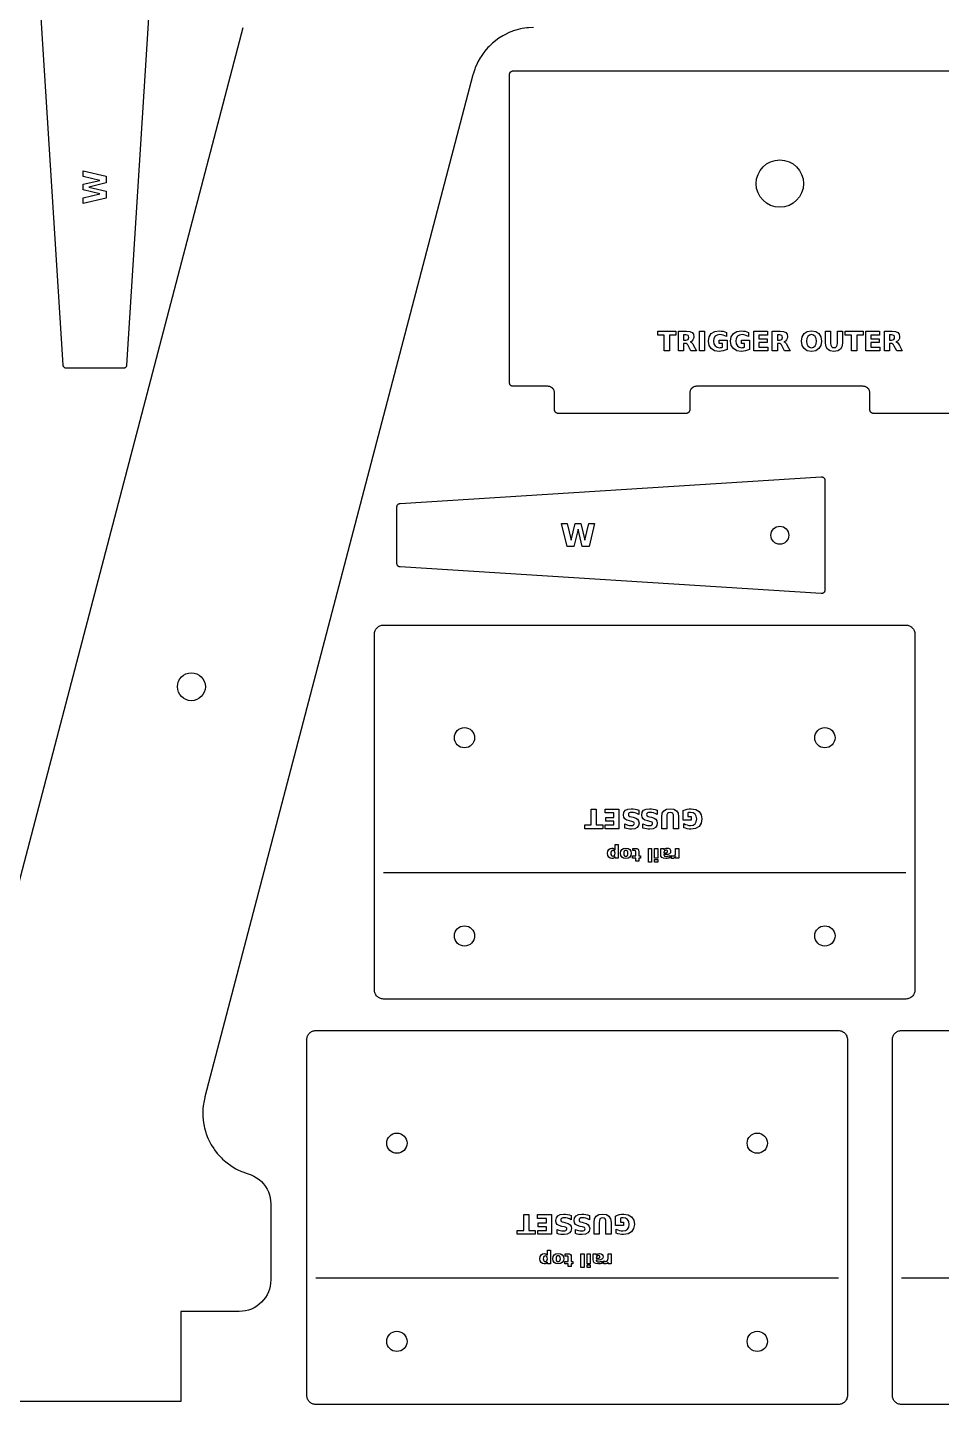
# Model space of a CAD drawing. Header units: millimetres. Extents: x 6 to 892, y 6 to 593.
# Drawn here: x 479 to 681.9, y 6 to 311.6 of the extents above; entities that cross this region are included whole.
import ezdxf

# ---------------------------------------------------------------- set-up
doc = ezdxf.new("R2010")
doc.units = ezdxf.units.MM
doc.layers.add('CUT', color=1, linetype='Continuous')
doc.layers.add('ENGRAVE', color=5, linetype='Continuous')

msp = doc.modelspace()

# ---------------------------------------------------------------- linework, layer by layer
at = {"layer": 'CUT'}
for points in [[(506.9, 330.2), (501, 236.7), (501, 236.7), (500.99, 236.63), (500.97, 236.55), (500.95, 236.48), (500.92, 236.41), (500.88, 236.35), (500.84, 236.29), (500.79, 236.23), (500.73, 236.18), (500.67, 236.13), (500.61, 236.09), (500.54, 236.06), (500.47, 236.03), (500.4, 236.02), (500.32, 236), (500.25, 236), (487.65, 236), (487.58, 236), (487.51, 236.02), (487.43, 236.03), (487.36, 236.06), (487.29, 236.09), (487.23, 236.13), (487.17, 236.18), (487.11, 236.23), (487.07, 236.29), (487.02, 236.35), (486.98, 236.41), (486.95, 236.48), (486.93, 236.55), (486.91, 236.63), (486.91, 236.7), (481, 330.2)], [(462.6, 66.6), (526.88, 311.65)], [(591.35, 311.65), (590.2, 311.59), (589.85, 311.55), (588.8, 311.39), (588.45, 311.32), (587.43, 311.06), (587.09, 310.95), (586.1, 310.58), (585.77, 310.44), (584.82, 309.98), (584.51, 309.81), (583.61, 309.25), (583.32, 309.04), (582.48, 308.4), (582.21, 308.17), (581.44, 307.44), (581.19, 307.18), (580.5, 306.38), (580.28, 306.1), (579.68, 305.23), (579.49, 304.93), (578.97, 304), (578.81, 303.69), (578.39, 302.71), (578.27, 302.38), (577.92, 301.29), (577.87, 301.12), (518.37, 74.28), (518.34, 74.12), (518.11, 73.05), (518.06, 72.72), (517.94, 71.72), (517.92, 71.38), (517.9, 70.37), (517.92, 70.03), (518, 69.03), (518.04, 68.69), (518.22, 67.7), (518.29, 67.37), (518.56, 66.4), (518.67, 66.08), (519.03, 65.14), (519.17, 64.83), (519.62, 63.93), (519.79, 63.64), (520.32, 62.78), (520.51, 62.51), (521.13, 61.71), (521.35, 61.45), (522.04, 60.72), (522.28, 60.48), (523.04, 59.82), (523.3, 59.61), (524.12, 59.02), (524.4, 58.83), (525.27, 58.32), (525.57, 58.17), (526.49, 57.74), (526.8, 57.62), (527.75, 57.28), (527.99, 57.21), (528.64, 56.98), (529.27, 56.69), (529.86, 56.34), (530.42, 55.93), (530.93, 55.47), (531.4, 54.96), (531.81, 54.41), (532.17, 53.82), (532.46, 53.19), (532.7, 52.54), (532.86, 51.87), (532.97, 51.19), (533, 50.5), (533, 33.65), (532.97, 32.96), (532.87, 32.28), (532.7, 31.62), (532.47, 30.97), (532.17, 30.35), (531.82, 29.76), (531.41, 29.21), (530.95, 28.7), (530.44, 28.24), (529.89, 27.83), (529.3, 27.48), (528.68, 27.18), (528.03, 26.95), (527.37, 26.78), (526.69, 26.68), (526, 26.65), (513, 26.65), (513, 6.65), (473, 6.65)], [(695.25, 226), (666.75, 226), (666.68, 226), (666.6, 226.01), (666.53, 226.03), (666.46, 226.06), (666.4, 226.09), (666.33, 226.13), (666.27, 226.17), (666.22, 226.22), (666.17, 226.27), (666.13, 226.33), (666.09, 226.4), (666.06, 226.46), (666.03, 226.53), (666.01, 226.6), (666, 226.68), (666, 226.75), (666, 230.49), (666, 230.51), (665.99, 230.63), (665.99, 230.67), (665.97, 230.77), (665.97, 230.81), (665.94, 230.92), (665.93, 230.95), (665.89, 231.06), (665.88, 231.09), (665.83, 231.19), (665.81, 231.22), (665.76, 231.32), (665.74, 231.35), (665.67, 231.44), (665.65, 231.47), (665.57, 231.55), (665.55, 231.57), (665.47, 231.65), (665.44, 231.67), (665.35, 231.74), (665.32, 231.76), (665.22, 231.81), (665.19, 231.83), (665.09, 231.88), (665.06, 231.89), (664.95, 231.93), (664.92, 231.94), (664.81, 231.97), (664.77, 231.97), (664.67, 231.99), (664.63, 231.99), (664.51, 232), (664.49, 232), (627.51, 232), (627.49, 232), (627.37, 231.99), (627.33, 231.99), (627.23, 231.97), (627.19, 231.97), (627.08, 231.94), (627.05, 231.93), (626.94, 231.89), (626.91, 231.88), (626.81, 231.83), (626.78, 231.81), (626.68, 231.76), (626.65, 231.74), (626.56, 231.67), (626.53, 231.65), (626.45, 231.57), (626.43, 231.55), (626.35, 231.47), (626.33, 231.44), (626.26, 231.35), (626.24, 231.32), (626.19, 231.22), (626.17, 231.19), (626.12, 231.09), (626.11, 231.06), (626.07, 230.95), (626.06, 230.92), (626.03, 230.81), (626.03, 230.77), (626.01, 230.67), (626.01, 230.63), (626, 230.51), (626, 230.49), (626, 226.75), (626, 226.68), (625.99, 226.6), (625.97, 226.53), (625.94, 226.46), (625.91, 226.4), (625.87, 226.33), (625.83, 226.27), (625.78, 226.22), (625.73, 226.17), (625.67, 226.13), (625.6, 226.09), (625.54, 226.06), (625.47, 226.03), (625.4, 226.01), (625.32, 226), (625.25, 226), (596.75, 226), (596.68, 226), (596.6, 226.01), (596.53, 226.03), (596.46, 226.06), (596.4, 226.09), (596.33, 226.13), (596.27, 226.17), (596.22, 226.22), (596.17, 226.27), (596.13, 226.33), (596.09, 226.4), (596.06, 226.46), (596.03, 226.53), (596.01, 226.6), (596, 226.68), (596, 226.75), (596, 230.49), (596, 230.51), (595.99, 230.63), (595.99, 230.67), (595.97, 230.77), (595.97, 230.81), (595.94, 230.92), (595.93, 230.95), (595.89, 231.06), (595.88, 231.09), (595.83, 231.19), (595.81, 231.22), (595.76, 231.32), (595.74, 231.35), (595.67, 231.44), (595.65, 231.47), (595.57, 231.55), (595.55, 231.57), (595.47, 231.65), (595.44, 231.67), (595.35, 231.74), (595.32, 231.76), (595.22, 231.81), (595.19, 231.83), (595.09, 231.88), (595.06, 231.89), (594.95, 231.93), (594.92, 231.94), (594.81, 231.97), (594.77, 231.97), (594.67, 231.99), (594.63, 231.99), (594.51, 232), (594.49, 232), (586.75, 232), (586.75, 232), (586.68, 232), (586.6, 232.01), (586.53, 232.03), (586.46, 232.06), (586.4, 232.09), (586.33, 232.13), (586.27, 232.17), (586.22, 232.22), (586.17, 232.27), (586.13, 232.33), (586.09, 232.4), (586.06, 232.46), (586.03, 232.53), (586.01, 232.6), (586, 232.68), (586, 232.75), (586, 301.25), (586, 301.32), (586.01, 301.4), (586.03, 301.47), (586.06, 301.54), (586.09, 301.6), (586.13, 301.67), (586.17, 301.73), (586.22, 301.78), (586.27, 301.83), (586.33, 301.87), (586.4, 301.91), (586.46, 301.94), (586.53, 301.97), (586.6, 301.99), (586.68, 302), (586.75, 302), (705.25, 302)], [(789, 6), (673, 6), (672.8, 6.01), (672.61, 6.04), (672.42, 6.09), (672.23, 6.15), (672.06, 6.24), (671.89, 6.34), (671.73, 6.45), (671.59, 6.59), (671.45, 6.73), (671.34, 6.89), (671.24, 7.06), (671.15, 7.23), (671.09, 7.42), (671.04, 7.61), (671.01, 7.8), (671, 8), (671, 87), (671.01, 87.2), (671.04, 87.39), (671.09, 87.58), (671.15, 87.77), (671.24, 87.94), (671.34, 88.11), (671.45, 88.27), (671.59, 88.41), (671.73, 88.55), (671.89, 88.66), (672.06, 88.76), (672.23, 88.85), (672.42, 88.91), (672.61, 88.96), (672.8, 88.99), (673, 89), (789, 89)]]:
    msp.add_lwpolyline(points, dxfattribs=at)
for points in [[(561.7, 191.91), (561.63, 191.91), (561.55, 191.93), (561.48, 191.95), (561.41, 191.98), (561.35, 192.02), (561.29, 192.07), (561.23, 192.11), (561.18, 192.17), (561.13, 192.23), (561.09, 192.29), (561.06, 192.36), (561.03, 192.43), (561.02, 192.51), (561, 192.58), (561, 192.65), (561, 205.25), (561, 205.32), (561.02, 205.4), (561.03, 205.47), (561.06, 205.54), (561.09, 205.61), (561.13, 205.67), (561.18, 205.73), (561.23, 205.79), (561.29, 205.84), (561.35, 205.88), (561.41, 205.92), (561.48, 205.95), (561.55, 205.97), (561.63, 205.99), (561.7, 206), (655.2, 211.9), (655.27, 211.9), (655.35, 211.9), (655.42, 211.88), (655.49, 211.86), (655.55, 211.84), (655.62, 211.81), (655.68, 211.77), (655.74, 211.72), (655.79, 211.67), (655.84, 211.62), (655.88, 211.56), (655.92, 211.5), (655.95, 211.43), (655.97, 211.37), (655.99, 211.3), (656, 211.22), (656, 211.15), (656, 186.75), (656, 186.68), (655.99, 186.61), (655.97, 186.54), (655.95, 186.47), (655.92, 186.4), (655.88, 186.34), (655.84, 186.28), (655.79, 186.23), (655.74, 186.18), (655.68, 186.13), (655.62, 186.1), (655.55, 186.06), (655.49, 186.04), (655.42, 186.02), (655.35, 186.01), (655.27, 186), (655.2, 186), (561.7, 191.91)], [(674, 179), (674.2, 178.99), (674.39, 178.96), (674.58, 178.91), (674.77, 178.85), (674.94, 178.76), (675.11, 178.66), (675.27, 178.55), (675.41, 178.41), (675.55, 178.27), (675.66, 178.11), (675.76, 177.94), (675.85, 177.77), (675.91, 177.58), (675.96, 177.39), (675.99, 177.2), (676, 177), (676, 98), (675.99, 97.8), (675.96, 97.61), (675.91, 97.42), (675.85, 97.23), (675.76, 97.06), (675.66, 96.89), (675.55, 96.73), (675.41, 96.59), (675.27, 96.45), (675.11, 96.34), (674.94, 96.24), (674.77, 96.15), (674.58, 96.09), (674.39, 96.04), (674.2, 96.01), (674, 96), (558, 96), (557.8, 96.01), (557.61, 96.04), (557.42, 96.09), (557.23, 96.15), (557.06, 96.24), (556.89, 96.34), (556.73, 96.45), (556.59, 96.59), (556.45, 96.73), (556.34, 96.89), (556.24, 97.06), (556.15, 97.23), (556.09, 97.42), (556.04, 97.61), (556.01, 97.8), (556, 98), (556, 177), (556.01, 177.2), (556.04, 177.39), (556.09, 177.58), (556.15, 177.77), (556.24, 177.94), (556.34, 178.11), (556.45, 178.27), (556.59, 178.41), (556.73, 178.55), (556.89, 178.66), (557.06, 178.76), (557.23, 178.85), (557.42, 178.91), (557.61, 178.96), (557.8, 178.99), (558, 179), (674, 179)], [(659, 89), (659.2, 88.99), (659.39, 88.96), (659.58, 88.91), (659.77, 88.85), (659.94, 88.76), (660.11, 88.66), (660.27, 88.55), (660.41, 88.41), (660.55, 88.27), (660.66, 88.11), (660.76, 87.94), (660.85, 87.77), (660.91, 87.58), (660.96, 87.39), (660.99, 87.2), (661, 87), (661, 8), (660.99, 7.8), (660.96, 7.61), (660.91, 7.42), (660.85, 7.23), (660.76, 7.06), (660.66, 6.89), (660.55, 6.73), (660.41, 6.59), (660.27, 6.45), (660.11, 6.34), (659.94, 6.24), (659.77, 6.15), (659.58, 6.09), (659.39, 6.04), (659.2, 6.01), (659, 6), (543, 6), (542.8, 6.01), (542.61, 6.04), (542.42, 6.09), (542.23, 6.15), (542.06, 6.24), (541.89, 6.34), (541.73, 6.45), (541.59, 6.59), (541.45, 6.73), (541.34, 6.89), (541.24, 7.06), (541.15, 7.23), (541.09, 7.42), (541.04, 7.61), (541.01, 7.8), (541, 8), (541, 87), (541.01, 87.2), (541.04, 87.39), (541.09, 87.58), (541.15, 87.77), (541.24, 87.94), (541.34, 88.11), (541.45, 88.27), (541.59, 88.41), (541.73, 88.55), (541.89, 88.66), (542.06, 88.76), (542.23, 88.85), (542.42, 88.91), (542.61, 88.96), (542.8, 88.99), (543, 89), (659, 89)]]:
    msp.add_lwpolyline(points, close=True, dxfattribs=at)
for centre, radius in [((646, 277), 5.25), ((646, 198.95), 2), ((515.38, 165.32), 3.1), ((576, 154), 2.25), ((656, 154), 2.25), ((576, 110), 2.25), ((656, 110), 2.25), ((561, 64), 2.25), ((641, 64), 2.25), ((561, 20), 2.25), ((641, 20), 2.25)]:
    msp.add_circle(centre, radius, dxfattribs=at)
at = {"layer": 'ENGRAVE'}
for points in [[(491.37, 272.56), (491.37, 273.82), (495.08, 274.7), (491.37, 275.58), (491.37, 276.85), (495.08, 277.72), (491.37, 278.61), (491.37, 279.86), (496.47, 278.65), (496.47, 277.14), (492.59, 276.21), (496.47, 275.29), (496.47, 273.78), (491.37, 272.56)], [(618.91, 244.21), (622.94, 244.21), (622.94, 243.36), (621.49, 243.36), (621.49, 239.84), (620.36, 239.84), (620.36, 243.36), (618.91, 243.36), (618.91, 244.21)], [(624.65, 241.5), (624.65, 239.84), (623.53, 239.84), (623.53, 244.21), (625.25, 244.21), (626, 244.14), (626.51, 243.92), (626.82, 243.55), (626.92, 243.01), (626.86, 242.61), (626.71, 242.3), (626.44, 242.05), (626.08, 241.88), (626.3, 241.8), (626.49, 241.65), (626.68, 241.41), (626.86, 241.08), (627.47, 239.84), (626.27, 239.84), (625.74, 240.93), (625.58, 241.2), (625.41, 241.37), (625.22, 241.47), (624.97, 241.5), (624.65, 241.5)], [(625.13, 242.27), (625.43, 242.31), (625.64, 242.41), (625.75, 242.58), (625.79, 242.84), (625.75, 243.1), (625.64, 243.27), (625.43, 243.36), (625.13, 243.4), (624.65, 243.4), (624.65, 242.27), (625.13, 242.27)], [(634.31, 240.17), (633.88, 239.99), (633.43, 239.86), (632.97, 239.78), (632.5, 239.75), (631.52, 239.91), (630.76, 240.37), (630.28, 241.09), (630.13, 242.02), (630.29, 242.97), (630.77, 243.69), (631.55, 244.14), (632.56, 244.29), (632.98, 244.27), (633.39, 244.21), (633.78, 244.11), (634.15, 243.97), (634.15, 243.06), (633.78, 243.24), (633.42, 243.37), (633.06, 243.45), (632.69, 243.48), (632.1, 243.38), (631.66, 243.1), (631.38, 242.64), (631.29, 242.02), (631.38, 241.41), (631.64, 240.95), (632.07, 240.67), (632.64, 240.57), (632.81, 240.58), (632.97, 240.59), (633.11, 240.62), (633.24, 240.66), (633.24, 241.51), (632.55, 241.51), (632.55, 242.27), (634.31, 242.27), (634.31, 240.17)], [(639.23, 240.17), (638.8, 239.99), (638.36, 239.86), (637.9, 239.78), (637.42, 239.75), (636.44, 239.91), (635.69, 240.37), (635.21, 241.09), (635.05, 242.02), (635.21, 242.97), (635.7, 243.69), (636.47, 244.14), (637.48, 244.29), (637.91, 244.27), (638.32, 244.21), (638.71, 244.11), (639.07, 243.97), (639.07, 243.06), (638.71, 243.24), (638.34, 243.37), (637.98, 243.45), (637.62, 243.48), (637.02, 243.38), (636.58, 243.1), (636.31, 242.64), (636.22, 242.02), (636.3, 241.41), (636.57, 240.95), (636.99, 240.67), (637.57, 240.57), (637.74, 240.58), (637.89, 240.59), (638.04, 240.62), (638.16, 240.66), (638.16, 241.51), (637.48, 241.51), (637.48, 242.27), (639.23, 242.27), (639.23, 240.17)], [(640.23, 244.21), (643.27, 244.21), (643.27, 243.36), (641.35, 243.36), (641.35, 242.55), (643.16, 242.55), (643.16, 241.69), (641.35, 241.69), (641.35, 240.69), (643.33, 240.69), (643.33, 239.84), (640.23, 239.84), (640.23, 244.21)], [(645.45, 241.5), (645.45, 239.84), (644.33, 239.84), (644.33, 244.21), (646.05, 244.21), (646.8, 244.14), (647.31, 243.92), (647.62, 243.55), (647.72, 243.01), (647.66, 242.61), (647.51, 242.3), (647.25, 242.05), (646.88, 241.88), (647.1, 241.8), (647.29, 241.65), (647.48, 241.41), (647.66, 241.08), (648.27, 239.84), (647.07, 239.84), (646.54, 240.93), (646.38, 241.2), (646.21, 241.37), (646.02, 241.47), (645.77, 241.5), (645.45, 241.5)], [(645.93, 242.27), (646.23, 242.31), (646.44, 242.41), (646.55, 242.58), (646.59, 242.84), (646.55, 243.1), (646.44, 243.27), (646.23, 243.36), (645.93, 243.4), (645.45, 243.4), (645.45, 242.27), (645.93, 242.27)], [(653.03, 244.29), (653.97, 244.14), (654.68, 243.69), (655.13, 242.97), (655.28, 242.02), (655.13, 241.08), (654.68, 240.36), (653.97, 239.91), (653.03, 239.75), (652.09, 239.91), (651.38, 240.36), (650.93, 241.08), (650.78, 242.02), (650.93, 242.97), (651.38, 243.69), (652.09, 244.14), (653.03, 244.29)], [(653.03, 243.48), (652.57, 243.38), (652.23, 243.09), (652.02, 242.64), (651.95, 242.02), (652.02, 241.41), (652.23, 240.95), (652.57, 240.67), (653.03, 240.57), (653.49, 240.67), (653.83, 240.95), (654.05, 241.41), (654.12, 242.02), (654.05, 242.64), (653.83, 243.09), (653.49, 243.38), (653.03, 243.48)], [(656.14, 244.21), (657.26, 244.21), (657.26, 241.59), (657.31, 241.13), (657.44, 240.82), (657.67, 240.64), (658.02, 240.58), (658.37, 240.64), (658.6, 240.82), (658.73, 241.13), (658.78, 241.59), (658.78, 244.21), (659.9, 244.21), (659.9, 241.59), (659.79, 240.78), (659.44, 240.21), (658.85, 239.87), (658.02, 239.75), (657.19, 239.87), (656.6, 240.21), (656.25, 240.78), (656.14, 241.59), (656.14, 244.21)], [(660.49, 244.21), (664.52, 244.21), (664.52, 243.36), (663.07, 243.36), (663.07, 239.84), (661.94, 239.84), (661.94, 243.36), (660.49, 243.36), (660.49, 244.21)], [(665.1, 244.21), (668.14, 244.21), (668.14, 243.36), (666.23, 243.36), (666.23, 242.55), (668.03, 242.55), (668.03, 241.69), (666.23, 241.69), (666.23, 240.69), (668.21, 240.69), (668.21, 239.84), (665.1, 239.84), (665.1, 244.21)], [(670.33, 241.5), (670.33, 239.84), (669.2, 239.84), (669.2, 244.21), (670.92, 244.21), (671.67, 244.14), (672.19, 243.92), (672.49, 243.55), (672.59, 243.01), (672.54, 242.61), (672.38, 242.3), (672.12, 242.05), (671.75, 241.88), (671.97, 241.8), (672.16, 241.65), (672.35, 241.41), (672.54, 241.08), (673.15, 239.84), (671.95, 239.84), (671.41, 240.93), (671.25, 241.2), (671.09, 241.37), (670.89, 241.47), (670.65, 241.5), (670.33, 241.5)], [(670.8, 242.27), (671.11, 242.31), (671.31, 242.41), (671.42, 242.58), (671.46, 242.84), (671.42, 243.1), (671.31, 243.27), (671.11, 243.36), (670.8, 243.4), (670.33, 243.4), (670.33, 242.27), (670.8, 242.27)], [(597.56, 201.53), (598.82, 201.53), (599.71, 197.83), (600.58, 201.53), (601.85, 201.53), (602.72, 197.83), (603.61, 201.53), (604.86, 201.53), (603.65, 196.43), (602.14, 196.43), (601.21, 200.31), (600.29, 196.43), (598.78, 196.43), (597.56, 201.53)], [(606.72, 133.79), (602.69, 133.79), (602.69, 134.64), (604.14, 134.64), (604.14, 138.16), (605.26, 138.16), (605.26, 134.64), (606.72, 134.64), (606.72, 133.79)], [(610.29, 133.79), (607.25, 133.79), (607.25, 134.64), (609.17, 134.64), (609.17, 135.45), (607.36, 135.45), (607.36, 136.31), (609.17, 136.31), (609.17, 137.31), (607.19, 137.31), (607.19, 138.16), (610.29, 138.16), (610.29, 133.79)], [(611.57, 133.92), (611.57, 134.85), (611.93, 134.71), (612.27, 134.61), (612.61, 134.54), (612.92, 134.52), (613.27, 134.55), (613.52, 134.64), (613.66, 134.78), (613.71, 134.98), (613.68, 135.14), (613.58, 135.26), (613.4, 135.35), (613.11, 135.42), (612.63, 135.52), (612.01, 135.71), (611.59, 135.97), (611.36, 136.33), (611.28, 136.82), (611.39, 137.45), (611.71, 137.89), (612.26, 138.16), (613.02, 138.25), (613.44, 138.23), (613.86, 138.17), (614.28, 138.07), (614.7, 137.93), (614.7, 136.98), (614.29, 137.17), (613.89, 137.32), (613.5, 137.4), (613.13, 137.43), (612.81, 137.4), (612.57, 137.31), (612.42, 137.16), (612.37, 136.95), (612.4, 136.77), (612.5, 136.64), (612.7, 136.53), (613.04, 136.44), (613.47, 136.34), (614.04, 136.16), (614.43, 135.89), (614.66, 135.53), (614.74, 135.06), (614.63, 134.49), (614.31, 134.06), (613.8, 133.79), (613.1, 133.71), (612.73, 133.72), (612.36, 133.76), (611.97, 133.83), (611.57, 133.92)], [(615.62, 133.92), (615.62, 134.85), (615.98, 134.71), (616.33, 134.61), (616.66, 134.54), (616.97, 134.52), (617.33, 134.55), (617.57, 134.64), (617.72, 134.78), (617.76, 134.98), (617.73, 135.14), (617.63, 135.26), (617.45, 135.35), (617.16, 135.42), (616.68, 135.52), (616.06, 135.71), (615.64, 135.97), (615.41, 136.33), (615.34, 136.82), (615.44, 137.45), (615.77, 137.89), (616.31, 138.16), (617.08, 138.25), (617.49, 138.23), (617.91, 138.17), (618.33, 138.07), (618.75, 137.93), (618.75, 136.98), (618.34, 137.17), (617.94, 137.32), (617.56, 137.4), (617.18, 137.43), (616.86, 137.4), (616.62, 137.31), (616.47, 137.16), (616.42, 136.95), (616.46, 136.77), (616.56, 136.64), (616.76, 136.53), (617.09, 136.44), (617.52, 136.34), (618.09, 136.16), (618.48, 135.89), (618.71, 135.53), (618.79, 135.06), (618.68, 134.49), (618.37, 134.06), (617.85, 133.79), (617.15, 133.71), (616.79, 133.72), (616.41, 133.76), (616.02, 133.83), (615.62, 133.92)], [(623.54, 133.79), (622.41, 133.79), (622.41, 136.41), (622.37, 136.87), (622.23, 137.18), (622, 137.36), (621.66, 137.42), (621.31, 137.36), (621.07, 137.18), (620.94, 136.87), (620.9, 136.41), (620.9, 133.79), (619.77, 133.79), (619.77, 136.41), (619.89, 137.22), (620.24, 137.79), (620.82, 138.13), (621.66, 138.25), (622.49, 138.13), (623.07, 137.79), (623.42, 137.22), (623.54, 136.41), (623.54, 133.79)], [(624.53, 137.83), (624.96, 138.01), (625.41, 138.14), (625.87, 138.22), (626.35, 138.25), (627.33, 138.09), (628.08, 137.63), (628.56, 136.91), (628.72, 135.98), (628.55, 135.03), (628.07, 134.31), (627.3, 133.86), (626.28, 133.71), (625.86, 133.73), (625.45, 133.79), (625.06, 133.89), (624.69, 134.03), (624.69, 134.94), (625.06, 134.76), (625.42, 134.63), (625.78, 134.55), (626.15, 134.52), (626.74, 134.62), (627.18, 134.9), (627.46, 135.36), (627.55, 135.98), (627.46, 136.59), (627.2, 137.05), (626.77, 137.33), (626.2, 137.43), (626.03, 137.42), (625.87, 137.41), (625.73, 137.38), (625.6, 137.34), (625.6, 136.49), (626.29, 136.49), (626.29, 135.73), (624.53, 135.73), (624.53, 137.83)], [(609.41, 129.12), (609.41, 130.27), (610.1, 130.27), (610.1, 127.25), (609.41, 127.25), (609.41, 127.57), (609.25, 127.41), (609.08, 127.29), (608.9, 127.22), (608.68, 127.2), (608.31, 127.28), (608.02, 127.52), (607.82, 127.89), (607.76, 128.35), (607.82, 128.81), (608.02, 129.18), (608.31, 129.42), (608.68, 129.5), (608.9, 129.47), (609.08, 129.41), (609.25, 129.29), (609.41, 129.12)], [(608.94, 127.71), (609.14, 127.75), (609.29, 127.87), (609.38, 128.07), (609.41, 128.35), (609.38, 128.62), (609.29, 128.82), (609.14, 128.95), (608.94, 128.99), (608.74, 128.95), (608.6, 128.82), (608.51, 128.62), (608.48, 128.35), (608.51, 128.07), (608.6, 127.87), (608.74, 127.75), (608.94, 127.71)], [(611.81, 127.2), (611.31, 127.28), (610.93, 127.5), (610.69, 127.87), (610.61, 128.35), (610.69, 128.83), (610.93, 129.19), (611.31, 129.42), (611.81, 129.5), (612.32, 129.42), (612.7, 129.19), (612.94, 128.83), (613.02, 128.35), (612.94, 127.87), (612.7, 127.5), (612.32, 127.28), (611.81, 127.2)], [(611.81, 127.7), (612.02, 127.74), (612.17, 127.87), (612.26, 128.07), (612.29, 128.35), (612.26, 128.63), (612.17, 128.83), (612.02, 128.96), (611.81, 129), (611.61, 128.96), (611.46, 128.83), (611.37, 128.63), (611.34, 128.35), (611.37, 128.07), (611.46, 127.87), (611.61, 127.74), (611.81, 127.7)], [(614, 126.63), (614, 127.25), (613.28, 127.25), (613.28, 127.75), (614, 127.75), (614, 128.68), (613.99, 128.81), (613.94, 128.89), (613.85, 128.93), (613.7, 128.94), (613.34, 128.94), (613.34, 129.44), (613.94, 129.44), (614.29, 129.4), (614.53, 129.27), (614.66, 129.03), (614.7, 128.68), (614.7, 127.75), (615.05, 127.75), (615.05, 127.25), (614.7, 127.25), (614.7, 126.63), (614, 126.63)], [(619.55, 128.19), (619.55, 129.44), (620.25, 129.44), (620.25, 129.12), (620.4, 129.29), (620.57, 129.41), (620.77, 129.47), (621, 129.5), (621.31, 129.45), (621.55, 129.3), (621.71, 129.07), (621.76, 128.78), (621.7, 128.45), (621.5, 128.22), (621.16, 128.08), (620.67, 128.04), (620.25, 128.04), (620.25, 127.98), (620.29, 127.84), (620.39, 127.74), (620.55, 127.68), (620.79, 127.66), (621.01, 127.68), (621.21, 127.71), (621.4, 127.77), (621.57, 127.84), (621.57, 127.31), (621.35, 127.26), (621.12, 127.23), (620.89, 127.21), (620.67, 127.2), (620.16, 127.26), (619.81, 127.43), (619.62, 127.74), (619.55, 128.19)], [(620.62, 128.46), (620.81, 128.47), (620.95, 128.53), (621.03, 128.62), (621.06, 128.75), (621.04, 128.87), (620.97, 128.96), (620.86, 129.01), (620.72, 129.03), (620.54, 129), (620.39, 128.89), (620.29, 128.73), (620.25, 128.54), (620.25, 128.46), (620.62, 128.46)], [(621.95, 127.85), (622.04, 127.81), (622.13, 127.78), (622.22, 127.77), (622.31, 127.76), (622.55, 127.81), (622.73, 127.94), (622.84, 128.15), (622.87, 128.43), (622.87, 129.44), (623.57, 129.44), (623.57, 127.25), (622.87, 127.25), (622.87, 127.61), (622.73, 127.43), (622.56, 127.3), (622.37, 127.22), (622.14, 127.2), (622.11, 127.2), (622.07, 127.2), (622.02, 127.21), (621.95, 127.22), (621.95, 127.85)], [(591.72, 43.79), (587.69, 43.79), (587.69, 44.64), (589.14, 44.64), (589.14, 48.16), (590.26, 48.16), (590.26, 44.64), (591.72, 44.64), (591.72, 43.79)], [(595.29, 43.79), (592.25, 43.79), (592.25, 44.64), (594.17, 44.64), (594.17, 45.45), (592.36, 45.45), (592.36, 46.31), (594.17, 46.31), (594.17, 47.31), (592.19, 47.31), (592.19, 48.16), (595.29, 48.16), (595.29, 43.79)], [(596.57, 43.92), (596.57, 44.85), (596.93, 44.71), (597.27, 44.61), (597.61, 44.55), (597.92, 44.52), (598.27, 44.55), (598.52, 44.64), (598.66, 44.78), (598.71, 44.98), (598.68, 45.14), (598.58, 45.26), (598.4, 45.35), (598.11, 45.42), (597.63, 45.52), (597.01, 45.71), (596.59, 45.97), (596.36, 46.33), (596.28, 46.82), (596.39, 47.45), (596.71, 47.89), (597.26, 48.16), (598.02, 48.25), (598.44, 48.23), (598.86, 48.17), (599.28, 48.07), (599.7, 47.93), (599.7, 46.98), (599.29, 47.17), (598.89, 47.32), (598.5, 47.4), (598.13, 47.43), (597.81, 47.4), (597.57, 47.3), (597.42, 47.16), (597.37, 46.95), (597.4, 46.77), (597.5, 46.64), (597.7, 46.53), (598.04, 46.44), (598.47, 46.34), (599.04, 46.16), (599.43, 45.89), (599.66, 45.53), (599.74, 45.06), (599.63, 44.49), (599.31, 44.06), (598.8, 43.79), (598.1, 43.71), (597.73, 43.72), (597.36, 43.76), (596.97, 43.83), (596.57, 43.92)], [(600.62, 43.92), (600.62, 44.85), (600.98, 44.71), (601.33, 44.61), (601.66, 44.55), (601.97, 44.52), (602.33, 44.55), (602.57, 44.64), (602.72, 44.78), (602.76, 44.98), (602.73, 45.14), (602.63, 45.26), (602.45, 45.35), (602.16, 45.42), (601.68, 45.52), (601.06, 45.71), (600.64, 45.97), (600.41, 46.33), (600.34, 46.82), (600.44, 47.45), (600.77, 47.89), (601.31, 48.16), (602.08, 48.25), (602.49, 48.23), (602.91, 48.17), (603.33, 48.07), (603.75, 47.93), (603.75, 46.98), (603.34, 47.17), (602.94, 47.32), (602.56, 47.4), (602.18, 47.43), (601.86, 47.4), (601.62, 47.3), (601.47, 47.16), (601.42, 46.95), (601.46, 46.77), (601.56, 46.64), (601.76, 46.53), (602.09, 46.44), (602.52, 46.34), (603.09, 46.16), (603.48, 45.89), (603.71, 45.53), (603.79, 45.06), (603.68, 44.49), (603.37, 44.06), (602.85, 43.79), (602.15, 43.71), (601.79, 43.72), (601.41, 43.76), (601.02, 43.83), (600.62, 43.92)], [(608.54, 43.79), (607.41, 43.79), (607.41, 46.41), (607.37, 46.87), (607.23, 47.18), (607, 47.36), (606.66, 47.42), (606.31, 47.36), (606.07, 47.18), (605.94, 46.87), (605.9, 46.41), (605.9, 43.79), (604.77, 43.79), (604.77, 46.41), (604.89, 47.22), (605.24, 47.79), (605.82, 48.13), (606.66, 48.25), (607.49, 48.13), (608.07, 47.79), (608.42, 47.22), (608.54, 46.41), (608.54, 43.79)], [(609.53, 47.83), (609.96, 48.01), (610.41, 48.14), (610.87, 48.22), (611.35, 48.25), (612.33, 48.09), (613.08, 47.63), (613.56, 46.91), (613.72, 45.98), (613.55, 45.03), (613.07, 44.31), (612.3, 43.86), (611.28, 43.71), (610.86, 43.73), (610.45, 43.79), (610.06, 43.89), (609.69, 44.03), (609.69, 44.94), (610.06, 44.76), (610.42, 44.63), (610.78, 44.55), (611.15, 44.52), (611.74, 44.62), (612.18, 44.9), (612.46, 45.36), (612.55, 45.98), (612.46, 46.59), (612.2, 47.05), (611.77, 47.33), (611.2, 47.43), (611.03, 47.42), (610.87, 47.41), (610.73, 47.38), (610.6, 47.34), (610.6, 46.49), (611.29, 46.49), (611.29, 45.73), (609.53, 45.73), (609.53, 47.83)], [(594.41, 39.12), (594.41, 40.27), (595.1, 40.27), (595.1, 37.25), (594.41, 37.25), (594.41, 37.57), (594.25, 37.41), (594.08, 37.29), (593.9, 37.22), (593.68, 37.2), (593.31, 37.28), (593.02, 37.52), (592.82, 37.89), (592.76, 38.35), (592.82, 38.81), (593.02, 39.18), (593.31, 39.42), (593.68, 39.5), (593.9, 39.47), (594.08, 39.41), (594.25, 39.29), (594.41, 39.12)], [(593.94, 37.71), (594.14, 37.75), (594.29, 37.87), (594.38, 38.07), (594.41, 38.35), (594.38, 38.62), (594.29, 38.82), (594.14, 38.95), (593.94, 38.99), (593.74, 38.95), (593.6, 38.83), (593.51, 38.62), (593.48, 38.35), (593.51, 38.07), (593.6, 37.87), (593.74, 37.75), (593.94, 37.71)], [(596.81, 37.2), (596.31, 37.28), (595.93, 37.51), (595.69, 37.87), (595.61, 38.35), (595.69, 38.83), (595.93, 39.19), (596.31, 39.42), (596.81, 39.5), (597.32, 39.42), (597.7, 39.19), (597.94, 38.83), (598.02, 38.35), (597.94, 37.87), (597.7, 37.51), (597.32, 37.28), (596.81, 37.2)], [(596.81, 37.7), (597.02, 37.74), (597.17, 37.87), (597.26, 38.07), (597.29, 38.35), (597.26, 38.63), (597.17, 38.83), (597.02, 38.96), (596.81, 39), (596.61, 38.96), (596.46, 38.83), (596.37, 38.63), (596.34, 38.35), (596.37, 38.07), (596.46, 37.87), (596.61, 37.74), (596.81, 37.7)], [(599, 36.63), (599, 37.25), (598.28, 37.25), (598.28, 37.75), (599, 37.75), (599, 38.68), (598.99, 38.81), (598.94, 38.89), (598.85, 38.93), (598.7, 38.94), (598.34, 38.94), (598.34, 39.44), (598.94, 39.44), (599.29, 39.4), (599.53, 39.27), (599.66, 39.03), (599.7, 38.68), (599.7, 37.75), (600.05, 37.75), (600.05, 37.25), (599.7, 37.25), (599.7, 36.63), (599, 36.63)], [(604.55, 38.19), (604.55, 39.44), (605.25, 39.44), (605.25, 39.12), (605.4, 39.29), (605.57, 39.41), (605.77, 39.47), (606, 39.5), (606.31, 39.45), (606.55, 39.3), (606.71, 39.07), (606.76, 38.78), (606.7, 38.45), (606.5, 38.22), (606.16, 38.08), (605.67, 38.04), (605.25, 38.04), (605.25, 37.98), (605.29, 37.84), (605.39, 37.74), (605.55, 37.68), (605.79, 37.66), (606.01, 37.68), (606.21, 37.71), (606.4, 37.77), (606.57, 37.84), (606.57, 37.31), (606.35, 37.26), (606.12, 37.23), (605.89, 37.21), (605.67, 37.2), (605.16, 37.26), (604.81, 37.43), (604.62, 37.74), (604.55, 38.19)], [(605.62, 38.46), (605.81, 38.47), (605.95, 38.53), (606.03, 38.62), (606.06, 38.75), (606.04, 38.87), (605.97, 38.96), (605.86, 39.01), (605.72, 39.03), (605.54, 39), (605.39, 38.89), (605.29, 38.73), (605.25, 38.54), (605.25, 38.46), (605.62, 38.46)], [(606.95, 37.85), (607.04, 37.81), (607.13, 37.78), (607.22, 37.77), (607.31, 37.76), (607.55, 37.81), (607.73, 37.94), (607.84, 38.15), (607.87, 38.43), (607.87, 39.44), (608.57, 39.44), (608.57, 37.25), (607.87, 37.25), (607.87, 37.61), (607.73, 37.43), (607.56, 37.3), (607.37, 37.22), (607.14, 37.2), (607.11, 37.2), (607.07, 37.2), (607.02, 37.21), (606.95, 37.22), (606.95, 37.85)]]:
    msp.add_lwpolyline(points, close=True, dxfattribs=at)
for points in [[(628.15, 244.21), (629.27, 244.21), (629.27, 239.84), (628.15, 239.84), (628.15, 244.21)], [(617.53, 126.4), (616.83, 126.4), (616.83, 129.44), (617.53, 129.44), (617.53, 126.4)], [(618.9, 127.25), (618.2, 127.25), (618.2, 129.44), (618.9, 129.44), (618.9, 127.25)], [(618.9, 126.4), (618.2, 126.4), (618.2, 126.97), (618.9, 126.97), (618.9, 126.4)], [(674, 124), (558, 124)], [(602.53, 36.4), (601.83, 36.4), (601.83, 39.44), (602.53, 39.44), (602.53, 36.4)], [(603.9, 37.25), (603.2, 37.25), (603.2, 39.44), (603.9, 39.44), (603.9, 37.25)], [(603.9, 36.4), (603.2, 36.4), (603.2, 36.97), (603.9, 36.97), (603.9, 36.4)], [(659, 34), (543, 34)], [(789, 34), (673, 34)]]:
    msp.add_lwpolyline(points, dxfattribs=at)

doc.saveas('drawing.dxf')
